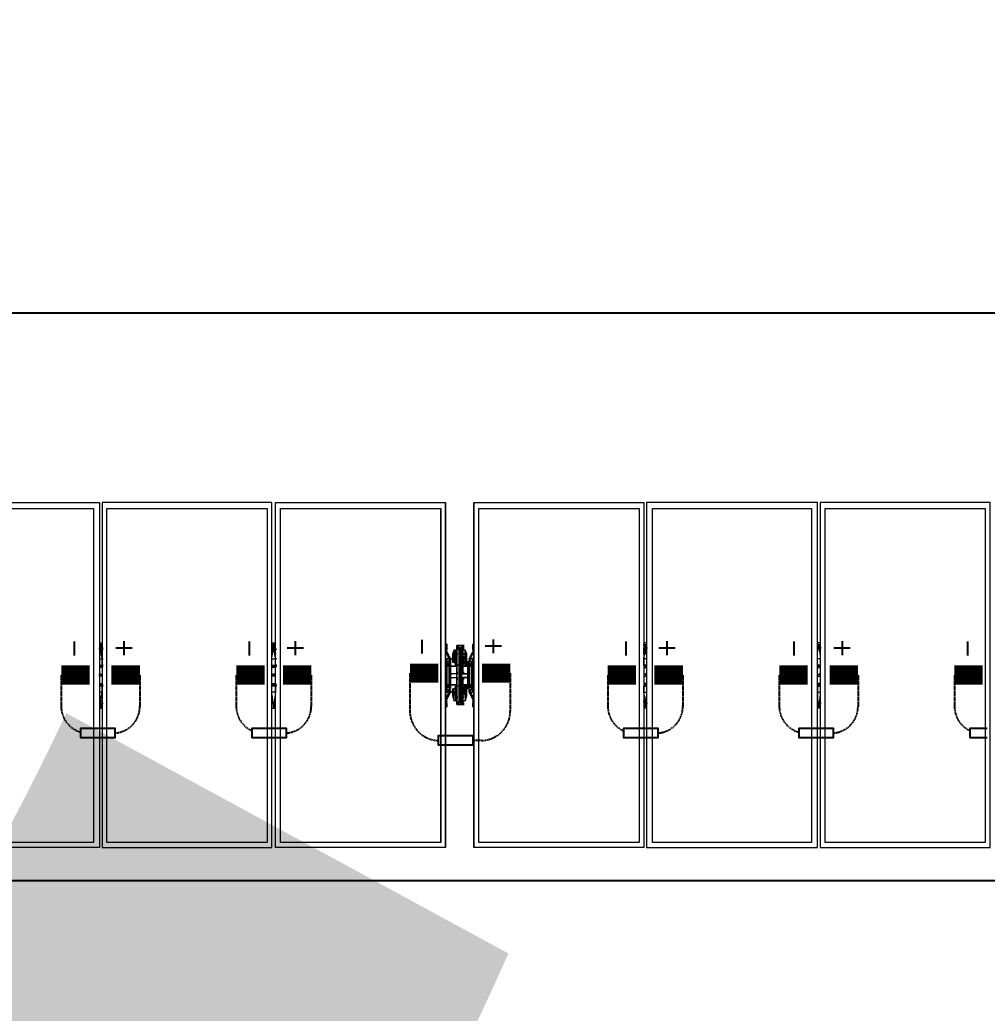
# Model space of a CAD drawing. Header units: feet. Extents: x -13743 to 68376, y -48 to 67763.
# Drawn here: x 4325.1 to 4579.1, y 7009.7 to 7270.4 of the extents above; entities that cross this region are included whole.
import ezdxf
from ezdxf import colors
from ezdxf.entities.mleader import LeaderData, LeaderLine
from ezdxf.enums import TextEntityAlignment as Align
from ezdxf.lldxf.tags import DXFTag
from ezdxf.math import Vec2, Vec3

# ---------------------------------------------------------------- set-up
doc = ezdxf.new("R2018")
doc.units = ezdxf.units.FT
doc.header["$MEASUREMENT"] = 0
doc.linetypes.add('HIDDEN', pattern=[0.375, 0.25, -0.125])
for name, color, linetype in [('E-DC HARNESS-NEG', 170, 'DC HARNESS CABLE'), ('E-HARN-COMP', 8, 'Continuous'), ('E-TRNK-CABL-NEG', 6, 'HIDDEN'), ('E-TRUNK-CABLE-POS', 6, 'HIDDEN'), ('G-ANNO-TEXT', 1, 'Continuous'), ('Polarity-Text', 7, 'Continuous')]:
    doc.layers.add(name, color=color, linetype=linetype)
doc.styles.add('NEI-A', font='arial.ttf')
doc.styles.get("Standard").update_dxf_attribs({"font": 'arial.ttf'})
tags = doc.linetypes.add('DC HARNESS CABLE', pattern='A,0.5,-0.2,["DH",Standard,S=0.1,R=0,X=-0.1,Y=-0.05],-0.2', length=0.9).pattern_tags.tags
tags[6] = DXFTag(74, 10)

# ---------------------------------------------------------------- blocks, each defined once
blk = doc.blocks.new('A$Cc93f9aa1')
at = {"lineweight": 5}
for points in [[(10.6396, 0), (10.6396, 0.4666), (10.8712, 0.4666), (10.8712, 0)], [(10.6479, 0.0067), (10.6479, 0.4583), (10.8629, 0.4583), (10.8629, 0.0067)], [(10.8746, 0.4666), (10.8746, 0), (11.1045, 0), (11.1045, 0.4666)], [(10.8812, 0.4583), (11.0979, 0.4583), (11.0979, 0.0067), (10.8812, 0.0067)], [(11.3395, 0), (11.1095, 0), (11.1095, 0.4666), (11.3395, 0.4666)], [(11.1162, 0.0067), (11.1162, 0.4583), (11.3329, 0.4583), (11.3329, 0.0067)], [(11.6079, 0), (11.3779, 0), (11.3779, 0.4666), (11.6079, 0.4666)], [(11.3845, 0.4583), (11.6012, 0.4583), (11.6012, 0.0067), (11.3845, 0.0067)], [(11.8429, 0.4666), (11.6112, 0.4666), (11.6112, 0), (11.8429, 0)], [(11.6195, 0.4583), (11.8345, 0.4583), (11.8345, 0.0067), (11.6195, 0.0067)], [(11.8462, 0), (12.0762, 0), (12.0762, 0.4666), (11.8462, 0.4666)], [(11.8529, 0.0067), (11.8529, 0.4583), (12.0695, 0.4583), (12.0695, 0.0067)], [(11.3412, 0.2667), (11.3412, 0.27), (11.3412, 0.275), (11.3395, 0.275), (11.3412, 0.275), (11.3412, 0.27)], [(11.3645, 0.2733), (11.3629, 0.2733), (11.3612, 0.2733), (11.3545, 0.2733), (11.3562, 0.2733), (11.3612, 0.2733), (11.3629, 0.2733)], [(11.3562, 0.2733), (11.3545, 0.2733)], [(11.3579, 0.27), (11.3562, 0.27)], [(11.3579, 0.27), (11.3562, 0.27)], [(11.3762, 0.27), (11.3762, 0.2667), (11.3762, 0.27), (11.3762, 0.275), (11.3779, 0.275), (11.3762, 0.275)], [(11.3395, 0.2517), (11.3395, 0.25), (11.3412, 0.25), (11.3412, 0.2517), (11.3445, 0.2517), (11.3445, 0.2533), (11.3445, 0.255), (11.3462, 0.255), (11.3412, 0.265), (11.3462, 0.255), (11.3445, 0.255), (11.3412, 0.255), (11.3412, 0.2517), (11.3445, 0.2517), (11.3445, 0.2533), (11.3445, 0.255), (11.3412, 0.255), (11.3412, 0.2517)], [(11.3545, 0.2667), (11.3529, 0.2667), (11.3512, 0.2667), (11.3512, 0.2583), (11.3529, 0.2583), (11.3529, 0.2667)], [(11.3529, 0.2667), (11.3529, 0.2583), (11.3529, 0.255), (11.3529, 0.25), (11.3512, 0.25), (11.3512, 0.2567), (11.3512, 0.255), (11.3529, 0.255), (11.3512, 0.255), (11.3512, 0.2567), (11.3512, 0.2583), (11.3512, 0.2567), (11.3512, 0.2517), (11.3512, 0.25), (11.3529, 0.25), (11.3529, 0.255), (11.3529, 0.2583), (11.3512, 0.2583), (11.3512, 0.2667)], [(11.3579, 0.2683), (11.3579, 0.2467), (11.3545, 0.2467), (11.3545, 0.2683)], [(11.3645, 0.2617), (11.3629, 0.2617), (11.3612, 0.2617), (11.3629, 0.2617)], [(11.3645, 0.2683), (11.3629, 0.2683)], [(11.3629, 0.2383), (11.3629, 0.2617), (11.3629, 0.2383), (11.3629, 0.2367), (11.3629, 0.235), (11.3629, 0.2367), (11.3629, 0.2383), (11.3629, 0.235), (11.3645, 0.235), (11.3629, 0.235), (11.3645, 0.235), (11.3629, 0.235), (11.3645, 0.235), (11.3629, 0.235)], [(11.3662, 0.2567), (11.3662, 0.25), (11.3645, 0.25), (11.3629, 0.255), (11.3662, 0.255), (11.3662, 0.2567), (11.3662, 0.2583)], [(11.3645, 0.255), (11.3645, 0.2583)], [(11.3679, 0.25), (11.3679, 0.26), (11.3679, 0.25), (11.3695, 0.25)], [(11.3412, 0.21), (11.3412, 0.2133), (11.3412, 0.215), (11.3395, 0.215), (11.3395, 0.25), (11.3395, 0.215), (11.3412, 0.215), (11.3412, 0.2133), (11.3412, 0.21), (11.3445, 0.21), (11.3462, 0.21), (11.3412, 0.2), (11.3462, 0.21), (11.3445, 0.21), (11.3445, 0.2117), (11.3445, 0.21)], [(11.3412, 0.245), (11.3395, 0.245)], [(11.3412, 0.2467), (11.3429, 0.245), (11.3445, 0.245), (11.3445, 0.2483), (11.3429, 0.2483), (11.3412, 0.2483)], [(11.3429, 0.2483), (11.3412, 0.2467), (11.3429, 0.245), (11.3445, 0.2467)], [(11.3429, 0.2483), (11.3412, 0.2483), (11.3412, 0.2467), (11.3412, 0.245), (11.3429, 0.245), (11.3445, 0.245), (11.3445, 0.2467), (11.3445, 0.2483)], [(11.3412, 0.2467), (11.3412, 0.2483), (11.3429, 0.2483), (11.3445, 0.2483), (11.3445, 0.245), (11.3429, 0.245)], [(11.3429, 0.2483), (11.3412, 0.2467), (11.3429, 0.245), (11.3445, 0.2467)], [(11.3445, 0.2467), (11.3429, 0.2467)], [(11.3445, 0.2467), (11.3429, 0.2467)], [(11.3479, 0.255), (11.3462, 0.255), (11.3445, 0.255), (11.3445, 0.2533), (11.3445, 0.255), (11.3462, 0.255)], [(11.3445, 0.2517), (11.3462, 0.2517), (11.3462, 0.215), (11.3445, 0.215), (11.3462, 0.215), (11.3462, 0.2517), (11.3445, 0.2517), (11.3462, 0.2517), (11.3462, 0.255), (11.3462, 0.2517)], [(11.3462, 0.245), (11.3545, 0.245)], [(11.3545, 0.2483), (11.3529, 0.2483)], [(11.3629, 0.245), (11.3695, 0.245)], [(11.3662, 0.25), (11.3645, 0.2483)], [(11.3695, 0.2467), (11.3662, 0.2467), (11.3645, 0.245), (11.3662, 0.2467)], [(11.3729, 0.2483), (11.3712, 0.2467), (11.3729, 0.245), (11.3745, 0.2467)], [(11.3729, 0.2483), (11.3712, 0.2467), (11.3729, 0.245), (11.3745, 0.2467)], [(11.3745, 0.2467), (11.3729, 0.2467)], [(11.3745, 0.2467), (11.3729, 0.2467)], [(11.3745, 0.2467), (11.3729, 0.2467)], [(11.3745, 0.2467), (11.3729, 0.2467)], [(11.3762, 0.245), (11.3779, 0.245)], [(10.8729, 0.235), (10.8729, 0.2333), (10.8746, 0.2333), (10.8746, 0.2317), (10.8729, 0.2317), (10.8712, 0.2317), (10.8712, 0.2333), (10.8712, 0.235)], [(11.1062, 0.235), (11.1079, 0.235), (11.1079, 0.2317), (11.1045, 0.2317), (11.1045, 0.2333), (11.1062, 0.2333)], [(11.3412, 0.235), (11.3395, 0.235)], [(11.3412, 0.235), (11.3395, 0.235)], [(11.3412, 0.23), (11.3395, 0.23)], [(11.3412, 0.23), (11.3395, 0.23)], [(11.3545, 0.23), (11.3562, 0.23), (11.3545, 0.23), (11.3562, 0.23), (11.3545, 0.23), (11.3562, 0.23), (11.3545, 0.23), (11.3545, 0.2267)], [(11.3562, 0.23), (11.3545, 0.23)], [(11.3645, 0.2367), (11.3629, 0.2367)], [(11.3629, 0.2267), (11.3629, 0.23)], [(11.3779, 0.235), (11.3762, 0.235)], [(11.3762, 0.235), (11.3779, 0.235)], [(11.3762, 0.23), (11.3779, 0.23)], [(11.3779, 0.23), (11.3762, 0.23)], [(11.6095, 0.235), (11.6095, 0.2333), (11.6079, 0.2333), (11.6079, 0.2317), (11.6095, 0.2317), (11.6112, 0.2317), (11.6112, 0.2333), (11.6112, 0.235)], [(11.8445, 0.235), (11.8445, 0.2333), (11.8429, 0.2333), (11.8429, 0.2317), (11.8445, 0.2317), (11.8462, 0.2317), (11.8462, 0.2333)], [(11.3412, 0.2183), (11.3412, 0.22), (11.3395, 0.22), (11.3412, 0.22), (11.3429, 0.22), (11.3412, 0.22), (11.3412, 0.2183), (11.3412, 0.2167), (11.3429, 0.2167), (11.3445, 0.2167), (11.3445, 0.2183), (11.3445, 0.2167), (11.3429, 0.2167)], [(11.3445, 0.2183), (11.3445, 0.22), (11.3429, 0.22), (11.3412, 0.22), (11.3412, 0.2183), (11.3429, 0.2167), (11.3445, 0.2167)], [(11.3429, 0.22), (11.3412, 0.22), (11.3412, 0.2183), (11.3412, 0.2167), (11.3429, 0.2167), (11.3445, 0.2167), (11.3445, 0.2183), (11.3445, 0.22)], [(11.3429, 0.22), (11.3412, 0.2183), (11.3429, 0.2167), (11.3445, 0.2183)], [(11.3429, 0.22), (11.3412, 0.2183), (11.3429, 0.2167), (11.3445, 0.2183)], [(11.3445, 0.2183), (11.3429, 0.2183)], [(11.3545, 0.22), (11.3462, 0.22)], [(11.3495, 0.215), (11.3495, 0.205), (11.3495, 0.215), (11.3495, 0.2133), (11.3495, 0.215), (11.3495, 0.205), (11.3512, 0.1983), (11.3495, 0.205)], [(11.3512, 0.215), (11.3529, 0.2167), (11.3512, 0.215), (11.3529, 0.2167), (11.3529, 0.215), (11.3529, 0.2167), (11.3512, 0.215), (11.3529, 0.2167), (11.3545, 0.2167), (11.3529, 0.2167), (11.3545, 0.2167), (11.3529, 0.2167)], [(11.3512, 0.2133), (11.3512, 0.215), (11.3529, 0.215), (11.3529, 0.2117), (11.3529, 0.21), (11.3512, 0.21), (11.3512, 0.2083), (11.3512, 0.215), (11.3529, 0.215), (11.3529, 0.2117), (11.3529, 0.21), (11.3512, 0.21), (11.3512, 0.2083), (11.3512, 0.2067), (11.3529, 0.2067), (11.3529, 0.1983), (11.3545, 0.1983), (11.3529, 0.1983), (11.3512, 0.1983), (11.3512, 0.2067), (11.3512, 0.2083)], [(11.3695, 0.22), (11.3629, 0.22)], [(11.3662, 0.2083), (11.3662, 0.215), (11.3645, 0.215), (11.3629, 0.2117), (11.3645, 0.21), (11.3662, 0.21), (11.3662, 0.2083), (11.3662, 0.2067), (11.3662, 0.1983), (11.3629, 0.1983), (11.3629, 0.2067), (11.3662, 0.2067), (11.3662, 0.2083), (11.3662, 0.21), (11.3645, 0.21), (11.3629, 0.2117), (11.3645, 0.215), (11.3645, 0.2167), (11.3662, 0.2167), (11.3645, 0.2167), (11.3662, 0.215), (11.3662, 0.2133), (11.3662, 0.215), (11.3645, 0.215), (11.3645, 0.2167), (11.3662, 0.2167), (11.3645, 0.2167), (11.3629, 0.2167), (11.3695, 0.2167), (11.3629, 0.2167), (11.3645, 0.2167), (11.3662, 0.215), (11.3645, 0.2167), (11.3662, 0.215), (11.3645, 0.2167), (11.3662, 0.215), (11.3679, 0.215), (11.3679, 0.205), (11.3662, 0.1983), (11.3679, 0.205), (11.3679, 0.215), (11.3662, 0.215), (11.3662, 0.2133)], [(11.3662, 0.2183), (11.3645, 0.22), (11.3662, 0.2183), (11.3695, 0.2183)], [(11.3679, 0.215), (11.3679, 0.205), (11.3679, 0.215), (11.3695, 0.215)], [(11.3729, 0.22), (11.3712, 0.2183), (11.3729, 0.2167), (11.3745, 0.2183)], [(11.3729, 0.2167), (11.3745, 0.2167), (11.3745, 0.2183), (11.3745, 0.22), (11.3729, 0.22), (11.3712, 0.22), (11.3712, 0.2183), (11.3712, 0.2167)], [(11.3729, 0.22), (11.3712, 0.2183), (11.3729, 0.2167), (11.3745, 0.2183)], [(11.3745, 0.2183), (11.3729, 0.2183)], [(11.3745, 0.2183), (11.3729, 0.2183)], [(11.3745, 0.2183), (11.3729, 0.2183)], [(11.3745, 0.2183), (11.3729, 0.2183)], [(11.3779, 0.22), (11.3762, 0.22)], [(11.3479, 0.21), (11.3462, 0.21), (11.3462, 0.2117), (11.3445, 0.2117), (11.3462, 0.2117), (11.3462, 0.21), (11.3462, 0.2133), (11.3445, 0.2133), (11.3462, 0.2133), (11.3462, 0.21)], [(11.3512, 0.1983), (11.3512, 0.2067), (11.3529, 0.2067), (11.3529, 0.1983)], [(11.3529, 0.21), (11.3529, 0.2067)], [(11.3562, 0.2033), (11.3545, 0.2033)], [(11.3645, 0.2033), (11.3629, 0.2033), (11.3612, 0.2033), (11.3629, 0.2033)], [(11.3662, 0.1983), (11.3629, 0.1983), (11.3629, 0.2067), (11.3662, 0.2067)], [(11.3645, 0.2067), (11.3645, 0.21)], [(11.3729, 0.21), (11.3712, 0.21), (11.3712, 0.2117), (11.3729, 0.2117), (11.3712, 0.2117), (11.3712, 0.21)], [(11.3395, 0.19), (11.3412, 0.19), (11.3412, 0.195), (11.3412, 0.19)], [(11.3412, 0.1967), (11.3412, 0.1983)], [(11.3595, 0.1967), (11.3579, 0.1967)], [(11.3612, 0.195), (11.3595, 0.195), (11.3612, 0.195), (11.3629, 0.1933), (11.3645, 0.1933), (11.3629, 0.1933), (11.3612, 0.195), (11.3595, 0.195), (11.3612, 0.195), (11.3595, 0.195), (11.3612, 0.195), (11.3612, 0.1967)], [(11.3612, 0.195), (11.3595, 0.195)], [(11.3629, 0.195), (11.3629, 0.1933), (11.3612, 0.195), (11.3629, 0.195), (11.3645, 0.195)], [(11.3645, 0.1983), (11.3629, 0.1983)], [(11.3629, 0.1967), (11.3629, 0.195)], [(11.3762, 0.1983), (11.3762, 0.1967)], [(11.3779, 0.19), (11.3762, 0.19), (11.3762, 0.195), (11.3762, 0.19)]]:
    blk.add_lwpolyline(points, close=True, dxfattribs=at)
for points in [[(11.3329, 0.0067), (11.3329, 0.4583)], [(11.3395, 0), (11.3395, 0.4666)], [(11.3779, 0.4666), (11.3779, 0)], [(11.3845, 0.0067), (11.3845, 0.4583)], [(10.8712, 0.2767), (10.8746, 0.2767)], [(10.8712, 0.2733), (10.8712, 0.27)], [(10.8762, 0.255), (10.8746, 0.255), (10.8746, 0.2567), (10.8729, 0.2633), (10.8729, 0.2733), (10.8729, 0.275), (10.8729, 0.2717), (10.8746, 0.27), (10.8746, 0.2683)], [(11.1045, 0.2767), (11.1095, 0.2767)], [(11.1062, 0.27), (11.1062, 0.2733), (11.1062, 0.275), (11.1062, 0.2733), (11.1079, 0.2733), (11.1079, 0.2717), (11.1079, 0.27), (11.1095, 0.2683)], [(11.1112, 0.255), (11.1095, 0.255), (11.1095, 0.2567), (11.1079, 0.2633), (11.1062, 0.2733)], [(11.3412, 0.27), (11.3412, 0.27)], [(11.3612, 0.2717), (11.3629, 0.2717), (11.3612, 0.2717), (11.3629, 0.2717), (11.3645, 0.2717), (11.3629, 0.2717), (11.3612, 0.27), (11.3595, 0.27), (11.3612, 0.27), (11.3595, 0.27), (11.3612, 0.27), (11.3629, 0.27), (11.3645, 0.27), (11.3629, 0.27), (11.3645, 0.27), (11.3629, 0.27), (11.3645, 0.27), (11.3629, 0.27), (11.3645, 0.27), (11.3629, 0.27), (11.3629, 0.2733), (11.3629, 0.2717), (11.3612, 0.27), (11.3612, 0.2683), (11.3595, 0.2683), (11.3595, 0.27), (11.3612, 0.27), (11.3595, 0.27), (11.3612, 0.27), (11.3612, 0.2683), (11.3595, 0.2683), (11.3579, 0.2683), (11.3579, 0.27), (11.3562, 0.27), (11.3545, 0.27), (11.3562, 0.27), (11.3545, 0.27), (11.3545, 0.2617), (11.3545, 0.2383), (11.3545, 0.235), (11.3562, 0.235), (11.3545, 0.235), (11.3462, 0.235), (11.3479, 0.235)], [(11.3562, 0.2717), (11.3545, 0.2717), (11.3562, 0.27), (11.3545, 0.27), (11.3562, 0.27), (11.3545, 0.27), (11.3545, 0.2617), (11.3562, 0.2617), (11.3545, 0.2617), (11.3562, 0.2617), (11.3545, 0.2617), (11.3545, 0.2383), (11.3545, 0.235), (11.3562, 0.235), (11.3545, 0.235), (11.3545, 0.2367), (11.3545, 0.2383), (11.3545, 0.2367), (11.3545, 0.235), (11.3562, 0.235), (11.3545, 0.235), (11.3462, 0.235), (11.3462, 0.23), (11.3545, 0.23), (11.3545, 0.2267), (11.3545, 0.2033), (11.3545, 0.195), (11.3562, 0.195), (11.3579, 0.195), (11.3562, 0.195), (11.3579, 0.195), (11.3562, 0.195), (11.3579, 0.195), (11.3562, 0.195), (11.3545, 0.1933), (11.3562, 0.1933), (11.3545, 0.1933), (11.3612, 0.1933), (11.3629, 0.1933), (11.3612, 0.1933)], [(11.3579, 0.2717), (11.3562, 0.2717), (11.3545, 0.2717), (11.3545, 0.2733), (11.3545, 0.27), (11.3545, 0.2683), (11.3562, 0.2683), (11.3545, 0.2683), (11.3545, 0.2733), (11.3545, 0.2717), (11.3562, 0.2717)], [(11.3545, 0.2717), (11.3562, 0.27)], [(11.3545, 0.2717), (11.3562, 0.2717)], [(11.3545, 0.27), (11.3545, 0.27)], [(11.3545, 0.27), (11.3545, 0.27)], [(11.3562, 0.27), (11.3579, 0.27)], [(11.3562, 0.27), (11.3579, 0.27)], [(11.3562, 0.27), (11.3579, 0.27), (11.3579, 0.2683)], [(11.3579, 0.27), (11.3595, 0.27), (11.3595, 0.2683), (11.3612, 0.2683), (11.3595, 0.2683), (11.3579, 0.2683), (11.3579, 0.2667), (11.3579, 0.2467)], [(11.3595, 0.27), (11.3612, 0.27), (11.3629, 0.27), (11.3629, 0.2617), (11.3629, 0.27), (11.3629, 0.2733), (11.3629, 0.2717)], [(11.3612, 0.27), (11.3612, 0.27)], [(11.6112, 0.2767), (11.6079, 0.2767)], [(11.6095, 0.255), (11.6079, 0.255), (11.6079, 0.2567), (11.6095, 0.2633), (11.6095, 0.2733), (11.6095, 0.275), (11.6095, 0.2717), (11.6079, 0.27), (11.6079, 0.2683)], [(11.6112, 0.27), (11.6112, 0.2733)], [(11.8462, 0.2767), (11.8429, 0.2767)], [(11.8445, 0.27), (11.8445, 0.2733), (11.8429, 0.2717), (11.8429, 0.27), (11.8429, 0.2683)], [(11.8445, 0.255), (11.8429, 0.255), (11.8429, 0.2633), (11.8445, 0.2733)], [(11.8445, 0.2733), (11.8445, 0.275), (11.8445, 0.2733)], [(11.3412, 0.2667), (11.3412, 0.2667)], [(11.3412, 0.2667), (11.3412, 0.2667)], [(11.3595, 0.2183), (11.3579, 0.2183), (11.3579, 0.1983), (11.3579, 0.1967), (11.3595, 0.1967), (11.3612, 0.1967), (11.3612, 0.2183), (11.3612, 0.1967), (11.3595, 0.1967), (11.3595, 0.2183), (11.3579, 0.2183), (11.3545, 0.2183), (11.3545, 0.2467), (11.3529, 0.2467), (11.3529, 0.2483), (11.3545, 0.2483), (11.3529, 0.2483), (11.3529, 0.25), (11.3529, 0.2483), (11.3512, 0.25), (11.3495, 0.25), (11.3495, 0.2617), (11.3512, 0.2667), (11.3495, 0.2617), (11.3495, 0.25), (11.3495, 0.2517), (11.3495, 0.25), (11.3495, 0.26), (11.3495, 0.25)], [(11.3512, 0.26), (11.3512, 0.26)], [(11.3512, 0.26), (11.3512, 0.26)], [(11.3595, 0.2467), (11.3595, 0.2683), (11.3612, 0.2683), (11.3612, 0.2467), (11.3595, 0.2467), (11.3595, 0.2183), (11.3612, 0.2183), (11.3612, 0.2467), (11.3612, 0.2683), (11.3595, 0.2683), (11.3595, 0.2467), (11.3612, 0.2467), (11.3612, 0.2183), (11.3595, 0.2183), (11.3595, 0.2467), (11.3579, 0.2467), (11.3579, 0.2683), (11.3545, 0.2683), (11.3545, 0.2467), (11.3579, 0.2467), (11.3579, 0.2667), (11.3595, 0.2667), (11.3612, 0.2667), (11.3595, 0.2667), (11.3579, 0.2667)], [(11.3579, 0.2683), (11.3595, 0.2683)], [(11.3579, 0.2667), (11.3579, 0.2683)], [(11.3579, 0.2683), (11.3595, 0.2683)], [(11.3579, 0.2683), (11.3595, 0.2683)], [(11.3579, 0.2683), (11.3595, 0.2683)], [(11.3645, 0.2667), (11.3629, 0.2667), (11.3629, 0.2583), (11.3662, 0.2583), (11.3662, 0.2667), (11.3629, 0.2667), (11.3629, 0.2583), (11.3662, 0.2583), (11.3662, 0.2667), (11.3679, 0.2617), (11.3679, 0.25), (11.3662, 0.25), (11.3662, 0.2517), (11.3662, 0.2567), (11.3662, 0.255), (11.3629, 0.255), (11.3645, 0.25), (11.3645, 0.2483), (11.3662, 0.25), (11.3662, 0.2517), (11.3662, 0.25), (11.3645, 0.25), (11.3645, 0.2483), (11.3662, 0.25), (11.3645, 0.2483), (11.3629, 0.2483), (11.3695, 0.2483), (11.3629, 0.2483), (11.3645, 0.2483), (11.3662, 0.2483), (11.3645, 0.2483)], [(11.3662, 0.2483), (11.3645, 0.2483), (11.3662, 0.25), (11.3679, 0.25), (11.3679, 0.2617), (11.3662, 0.2667), (11.3629, 0.2667)], [(11.3645, 0.2667), (11.3645, 0.2667)], [(11.3645, 0.2667), (11.3645, 0.2667)], [(11.3662, 0.26), (11.3662, 0.26)], [(11.3662, 0.26), (11.3662, 0.26)], [(11.3762, 0.2133), (11.3762, 0.215), (11.3762, 0.2133), (11.3779, 0.2133), (11.3745, 0.2133), (11.3745, 0.215), (11.3762, 0.215), (11.3762, 0.25), (11.3745, 0.25), (11.3745, 0.2517), (11.3779, 0.2517), (11.3745, 0.2517), (11.3762, 0.2517), (11.3762, 0.255), (11.3729, 0.255), (11.3712, 0.255), (11.3762, 0.265), (11.3712, 0.255), (11.3729, 0.255), (11.3762, 0.255), (11.3762, 0.2517), (11.3745, 0.2517), (11.3712, 0.2517), (11.3729, 0.2517), (11.3729, 0.2533), (11.3729, 0.255), (11.3729, 0.2533), (11.3712, 0.255), (11.3729, 0.255), (11.3712, 0.255), (11.3712, 0.2517), (11.3729, 0.2517), (11.3729, 0.2533), (11.3712, 0.255), (11.3712, 0.2517), (11.3745, 0.2517), (11.3745, 0.25), (11.3762, 0.25), (11.3762, 0.215), (11.3745, 0.215), (11.3745, 0.2133), (11.3762, 0.2133), (11.3762, 0.21), (11.3729, 0.21), (11.3712, 0.21), (11.3762, 0.2), (11.3712, 0.21), (11.3729, 0.21), (11.3729, 0.2117), (11.3729, 0.21), (11.3762, 0.21), (11.3762, 0.2133), (11.3745, 0.2133), (11.3779, 0.2133)], [(11.3762, 0.2667), (11.3762, 0.2667)], [(11.3762, 0.2667), (11.3762, 0.2667)], [(10.8712, 0.2467), (10.8746, 0.2467)], [(10.8712, 0.245), (10.8746, 0.245), (10.8762, 0.245)], [(10.8746, 0.245), (10.8746, 0.2433), (10.8712, 0.2433)], [(10.8762, 0.2467), (10.8746, 0.2467), (10.8746, 0.255)], [(11.1045, 0.2467), (11.1095, 0.2467)], [(11.1045, 0.245), (11.1095, 0.245), (11.1112, 0.245)], [(11.1095, 0.245), (11.1095, 0.2433), (11.1045, 0.2433)], [(11.1112, 0.2467), (11.1095, 0.2467), (11.1095, 0.255)], [(11.3395, 0.2517), (11.3412, 0.2517), (11.3395, 0.2517)], [(11.3395, 0.2517), (11.3395, 0.25), (11.3412, 0.25), (11.3412, 0.2517)], [(11.3412, 0.2483), (11.3412, 0.2467)], [(11.3412, 0.2483), (11.3412, 0.2483)], [(11.3429, 0.2483), (11.3412, 0.2483)], [(11.3412, 0.2467), (11.3412, 0.245)], [(11.3412, 0.2467), (11.3412, 0.2467)], [(11.3412, 0.245), (11.3429, 0.245)], [(11.3412, 0.245), (11.3412, 0.245)], [(11.3429, 0.2483), (11.3429, 0.2483)], [(11.3445, 0.2483), (11.3429, 0.2483)], [(11.3429, 0.2467), (11.3445, 0.2467)], [(11.3429, 0.2467), (11.3445, 0.2467)], [(11.3429, 0.2467), (11.3445, 0.2467)], [(11.3429, 0.2467), (11.3445, 0.2467)], [(11.3429, 0.2467), (11.3445, 0.2467)], [(11.3429, 0.2467), (11.3445, 0.2467)], [(11.3429, 0.2467), (11.3445, 0.2467)], [(11.3429, 0.2467), (11.3445, 0.2467)], [(11.3429, 0.2467), (11.3445, 0.2467)], [(11.3429, 0.2467), (11.3445, 0.2467)], [(11.3429, 0.2467), (11.3445, 0.2467)], [(11.3429, 0.2467), (11.3445, 0.2467)], [(11.3429, 0.2467), (11.3445, 0.2467)], [(11.3429, 0.2467), (11.3445, 0.2467)], [(11.3429, 0.245), (11.3445, 0.245)], [(11.3429, 0.245), (11.3429, 0.245)], [(11.3445, 0.2517), (11.3445, 0.2517)], [(11.3445, 0.2517), (11.3445, 0.2517)], [(11.3445, 0.2483), (11.3445, 0.2483)], [(11.3445, 0.2467), (11.3445, 0.2483)], [(11.3445, 0.2467), (11.3462, 0.2467)], [(11.3445, 0.2467), (11.3445, 0.2467)], [(11.3445, 0.245), (11.3445, 0.2467)], [(11.3445, 0.245), (11.3445, 0.245)], [(11.3462, 0.2517), (11.3462, 0.2517)], [(11.3462, 0.2517), (11.3462, 0.2517)], [(11.3579, 0.2183), (11.3579, 0.1967), (11.3545, 0.1967), (11.3545, 0.2183), (11.3529, 0.2183), (11.3529, 0.2167), (11.3545, 0.2167), (11.3529, 0.2167), (11.3529, 0.2183), (11.3545, 0.2183), (11.3545, 0.1967), (11.3579, 0.1967), (11.3579, 0.2183), (11.3579, 0.1983), (11.3595, 0.1983), (11.3612, 0.1983), (11.3595, 0.1983), (11.3579, 0.1983), (11.3579, 0.1967), (11.3579, 0.195), (11.3562, 0.195), (11.3545, 0.1933), (11.3562, 0.1933), (11.3545, 0.1933), (11.3545, 0.195), (11.3545, 0.1967), (11.3545, 0.195), (11.3545, 0.1967), (11.3545, 0.195), (11.3545, 0.1967), (11.3545, 0.195), (11.3545, 0.1933), (11.3562, 0.195), (11.3579, 0.195), (11.3579, 0.1967), (11.3595, 0.1967), (11.3595, 0.2183), (11.3579, 0.2183), (11.3579, 0.2467), (11.3595, 0.2467), (11.3579, 0.2467), (11.3579, 0.2183), (11.3545, 0.2183), (11.3545, 0.2467), (11.3529, 0.2467), (11.3529, 0.2483), (11.3512, 0.25), (11.3529, 0.2483), (11.3545, 0.2483), (11.3529, 0.2483), (11.3512, 0.25)], [(11.3512, 0.25), (11.3529, 0.2483)], [(11.3512, 0.25), (11.3529, 0.2483)], [(11.3529, 0.2483), (11.3545, 0.2483)], [(11.3529, 0.2483), (11.3545, 0.2483)], [(11.3579, 0.2183), (11.3579, 0.2467), (11.3579, 0.2183)], [(11.3729, 0.2517), (11.3712, 0.2517), (11.3695, 0.2517), (11.3695, 0.215), (11.3712, 0.215), (11.3695, 0.215), (11.3695, 0.2517), (11.3712, 0.2517)], [(11.3712, 0.2517), (11.3712, 0.2517)], [(11.3729, 0.2467), (11.3729, 0.245), (11.3745, 0.245), (11.3745, 0.2467), (11.3745, 0.2483), (11.3729, 0.2483), (11.3712, 0.2483), (11.3712, 0.2467), (11.3712, 0.245), (11.3729, 0.245)], [(11.3712, 0.2483), (11.3712, 0.2467)], [(11.3712, 0.2483), (11.3712, 0.2483)], [(11.3729, 0.2483), (11.3712, 0.2483)], [(11.3712, 0.2467), (11.3712, 0.245)], [(11.3712, 0.2467), (11.3712, 0.2467)], [(11.3712, 0.245), (11.3729, 0.245)], [(11.3712, 0.245), (11.3712, 0.245)], [(11.3729, 0.2517), (11.3729, 0.2517)], [(11.3729, 0.2517), (11.3729, 0.2517)], [(11.3729, 0.2483), (11.3729, 0.2467)], [(11.3745, 0.2483), (11.3729, 0.2483)], [(11.3729, 0.2483), (11.3729, 0.2467)], [(11.3729, 0.2483), (11.3745, 0.2483), (11.3729, 0.2483)], [(11.3729, 0.2483), (11.3729, 0.2483)], [(11.3729, 0.2467), (11.3745, 0.2467)], [(11.3729, 0.2467), (11.3745, 0.2467)], [(11.3729, 0.2467), (11.3745, 0.2467)], [(11.3729, 0.2467), (11.3745, 0.2467)], [(11.3729, 0.2467), (11.3745, 0.2467)], [(11.3729, 0.2467), (11.3745, 0.2467)], [(11.3729, 0.2467), (11.3745, 0.2467)], [(11.3729, 0.2467), (11.3745, 0.2467)], [(11.3729, 0.2467), (11.3745, 0.2467)], [(11.3729, 0.2467), (11.3729, 0.245)], [(11.3729, 0.2467), (11.3745, 0.2467)], [(11.3729, 0.245), (11.3745, 0.245)], [(11.3745, 0.245), (11.3729, 0.245)], [(11.3729, 0.245), (11.3745, 0.245)], [(11.3729, 0.245), (11.3729, 0.245)], [(11.3745, 0.2483), (11.3745, 0.245)], [(11.3745, 0.2483), (11.3745, 0.245)], [(11.3745, 0.2483), (11.3745, 0.2483)], [(11.3745, 0.2467), (11.3745, 0.2483)], [(11.3745, 0.2467), (11.3762, 0.2467)], [(11.3745, 0.2467), (11.3745, 0.2467)], [(11.3745, 0.245), (11.3745, 0.2467)], [(11.3745, 0.245), (11.3745, 0.245)], [(11.3779, 0.2517), (11.3762, 0.2517), (11.3762, 0.25), (11.3762, 0.2517)], [(11.6095, 0.2467), (11.6079, 0.2467), (11.6079, 0.255)], [(11.6112, 0.2467), (11.6079, 0.2467)], [(11.6112, 0.245), (11.6079, 0.245), (11.6095, 0.245)], [(11.6079, 0.245), (11.6079, 0.2433), (11.6112, 0.2433)], [(11.8445, 0.2467), (11.8429, 0.2467), (11.8429, 0.255)], [(11.8462, 0.2467), (11.8429, 0.2467)], [(11.8462, 0.245), (11.8429, 0.245), (11.8445, 0.245)], [(11.8429, 0.245), (11.8429, 0.2433), (11.8462, 0.2433)], [(11.3462, 0.235), (11.3462, 0.23), (11.3545, 0.23), (11.3545, 0.2267), (11.3545, 0.2033), (11.3545, 0.195), (11.3562, 0.195), (11.3545, 0.195)], [(11.3545, 0.2367), (11.3562, 0.2367)], [(11.3545, 0.2367), (11.3562, 0.2367)], [(11.3545, 0.23), (11.3562, 0.23)], [(11.3545, 0.23), (11.3562, 0.23)], [(11.3579, 0.1933), (11.3562, 0.1933), (11.3612, 0.1933), (11.3629, 0.1933), (11.3612, 0.195), (11.3629, 0.195), (11.3629, 0.2033), (11.3629, 0.2267), (11.3629, 0.23), (11.3645, 0.23), (11.3629, 0.23), (11.3645, 0.23), (11.3629, 0.23), (11.3645, 0.23), (11.3629, 0.23), (11.3645, 0.23), (11.3629, 0.23), (11.3629, 0.2267), (11.3629, 0.2033), (11.3629, 0.195), (11.3645, 0.195), (11.3629, 0.195), (11.3629, 0.1933)], [(11.3712, 0.235), (11.3695, 0.235), (11.3612, 0.235), (11.3695, 0.235), (11.3695, 0.23), (11.3612, 0.23), (11.3695, 0.23), (11.3712, 0.23)], [(11.3629, 0.2367), (11.3645, 0.2367)], [(11.3695, 0.235), (11.3695, 0.23)], [(10.8712, 0.2217), (10.8746, 0.2217), (10.8746, 0.22)], [(10.8712, 0.22), (10.8746, 0.22), (10.8762, 0.22)], [(10.8746, 0.2183), (10.8712, 0.2183)], [(10.8729, 0.1917), (10.8729, 0.2), (10.8746, 0.21), (10.8746, 0.2183), (10.8762, 0.2183)], [(11.1045, 0.2217), (11.1095, 0.2217), (11.1095, 0.22)], [(11.1045, 0.22), (11.1095, 0.22), (11.1112, 0.22)], [(11.1095, 0.2183), (11.1045, 0.2183)], [(11.1112, 0.2183), (11.1095, 0.2183), (11.1095, 0.21), (11.1079, 0.2), (11.1079, 0.1933), (11.1062, 0.1917), (11.1062, 0.19)], [(11.3395, 0.2133), (11.3395, 0.215), (11.3395, 0.2133), (11.3445, 0.2133), (11.3445, 0.2117), (11.3445, 0.2133), (11.3412, 0.2133)], [(11.3412, 0.22), (11.3412, 0.22)], [(11.3412, 0.2183), (11.3412, 0.2183)], [(11.3412, 0.2167), (11.3412, 0.2167)], [(11.3429, 0.22), (11.3445, 0.22)], [(11.3429, 0.22), (11.3429, 0.22)], [(11.3445, 0.22), (11.3429, 0.22)], [(11.3429, 0.2183), (11.3445, 0.2183)], [(11.3429, 0.2183), (11.3445, 0.2183)], [(11.3429, 0.2183), (11.3445, 0.2183)], [(11.3429, 0.2183), (11.3445, 0.2183)], [(11.3429, 0.2183), (11.3445, 0.2183)], [(11.3429, 0.2183), (11.3445, 0.2183)], [(11.3429, 0.2183), (11.3445, 0.2183)], [(11.3429, 0.2183), (11.3445, 0.2183)], [(11.3429, 0.2183), (11.3445, 0.2183)], [(11.3429, 0.2183), (11.3445, 0.2183)], [(11.3429, 0.2183), (11.3445, 0.2183)], [(11.3429, 0.2183), (11.3445, 0.2183)], [(11.3429, 0.2183), (11.3445, 0.2183)], [(11.3429, 0.2183), (11.3445, 0.2183)], [(11.3429, 0.2183), (11.3445, 0.2183)], [(11.3429, 0.2183), (11.3445, 0.2183)], [(11.3429, 0.2167), (11.3429, 0.2167)], [(11.3445, 0.2183), (11.3445, 0.22)], [(11.3445, 0.22), (11.3445, 0.22)], [(11.3445, 0.2183), (11.3445, 0.22)], [(11.3445, 0.2183), (11.3445, 0.2183)], [(11.3445, 0.2167), (11.3445, 0.2167)], [(11.3445, 0.215), (11.3445, 0.215)], [(11.3445, 0.215), (11.3445, 0.215)], [(11.3462, 0.215), (11.3462, 0.215)], [(11.3462, 0.215), (11.3462, 0.215)], [(11.3529, 0.2167), (11.3545, 0.2167)], [(11.3712, 0.22), (11.3712, 0.2183)], [(11.3712, 0.22), (11.3712, 0.22)], [(11.3729, 0.22), (11.3712, 0.22)], [(11.3712, 0.2183), (11.3712, 0.2167)], [(11.3712, 0.2183), (11.3712, 0.2183)], [(11.3712, 0.2167), (11.3729, 0.2167)], [(11.3712, 0.2167), (11.3712, 0.2167)], [(11.3712, 0.215), (11.3712, 0.215)], [(11.3712, 0.215), (11.3712, 0.215)], [(11.3745, 0.22), (11.3729, 0.22)], [(11.3729, 0.2183), (11.3729, 0.22)], [(11.3729, 0.2183), (11.3729, 0.22), (11.3745, 0.22)], [(11.3729, 0.22), (11.3745, 0.22)], [(11.3745, 0.22), (11.3729, 0.22)], [(11.3729, 0.22), (11.3729, 0.22)], [(11.3729, 0.2183), (11.3745, 0.2183)], [(11.3729, 0.2183), (11.3745, 0.2183)], [(11.3729, 0.2183), (11.3745, 0.2183)], [(11.3729, 0.2183), (11.3745, 0.2183)], [(11.3729, 0.2183), (11.3729, 0.2167)], [(11.3729, 0.2183), (11.3745, 0.2183)], [(11.3729, 0.2183), (11.3745, 0.2183)], [(11.3729, 0.2183), (11.3745, 0.2183)], [(11.3729, 0.2183), (11.3745, 0.2183)], [(11.3729, 0.2183), (11.3745, 0.2183)], [(11.3729, 0.2167), (11.3729, 0.2183)], [(11.3729, 0.2183), (11.3745, 0.2183)], [(11.3745, 0.2167), (11.3729, 0.2167)], [(11.3729, 0.2167), (11.3745, 0.2167)], [(11.3729, 0.2167), (11.3745, 0.2167)], [(11.3729, 0.2167), (11.3729, 0.2167)], [(11.3729, 0.215), (11.3729, 0.215)], [(11.3729, 0.215), (11.3729, 0.215)], [(11.3745, 0.22), (11.3745, 0.2183)], [(11.3745, 0.2183), (11.3745, 0.22)], [(11.3745, 0.22), (11.3745, 0.22)], [(11.3745, 0.2183), (11.3745, 0.22)], [(11.3745, 0.2167), (11.3745, 0.2183)], [(11.3745, 0.2167), (11.3745, 0.2183)], [(11.3745, 0.2183), (11.3745, 0.2183)], [(11.3745, 0.2167), (11.3745, 0.2183)], [(11.3745, 0.2167), (11.3745, 0.2167)], [(11.6112, 0.2217), (11.6079, 0.2217), (11.6079, 0.22)], [(11.6112, 0.22), (11.6079, 0.22), (11.6095, 0.22)], [(11.6095, 0.1917), (11.6095, 0.2), (11.6079, 0.21), (11.6079, 0.2183), (11.6095, 0.2183)], [(11.6079, 0.2183), (11.6112, 0.2183)], [(11.8462, 0.2217), (11.8429, 0.2217), (11.8429, 0.22)], [(11.8462, 0.22), (11.8429, 0.22), (11.8445, 0.22)], [(11.8445, 0.2183), (11.8429, 0.2183), (11.8429, 0.21), (11.8429, 0.2), (11.8445, 0.1933), (11.8445, 0.1917), (11.8462, 0.1917)], [(11.8429, 0.2183), (11.8462, 0.2183)], [(11.3395, 0.2133), (11.3412, 0.2133), (11.3395, 0.2133)], [(11.3512, 0.205), (11.3512, 0.205)], [(11.3512, 0.205), (11.3512, 0.205)], [(11.3545, 0.2033), (11.3562, 0.2033)], [(11.3545, 0.2033), (11.3562, 0.2033)], [(11.3662, 0.205), (11.3662, 0.205)], [(11.3662, 0.205), (11.3662, 0.205)], [(11.3729, 0.2133), (11.3712, 0.2133), (11.3712, 0.21), (11.3712, 0.2133), (11.3745, 0.2133), (11.3712, 0.2133), (11.3729, 0.2133), (11.3729, 0.2117), (11.3729, 0.2133), (11.3712, 0.2133)], [(10.8712, 0.195), (10.8712, 0.1917)], [(10.8712, 0.1883), (10.8746, 0.1883)], [(10.8746, 0.1967), (10.8746, 0.195), (10.8729, 0.1933), (10.8729, 0.19), (10.8729, 0.1917), (10.8746, 0.1917)], [(10.8729, 0.19), (10.8746, 0.19)], [(11.1045, 0.1883), (11.1095, 0.1883)], [(11.1095, 0.1967), (11.1079, 0.195), (11.1079, 0.1917), (11.1062, 0.1917), (11.1062, 0.19), (11.1079, 0.19)], [(11.1062, 0.195), (11.1062, 0.1917), (11.1079, 0.1917)], [(11.3412, 0.1983), (11.3412, 0.1983)], [(11.3412, 0.1983), (11.3412, 0.1983)], [(11.3412, 0.195), (11.3412, 0.195)], [(11.3412, 0.195), (11.3412, 0.195)], [(11.3512, 0.1983), (11.3512, 0.1983)], [(11.3545, 0.195), (11.3545, 0.195)], [(11.3545, 0.195), (11.3545, 0.195)], [(11.3562, 0.195), (11.3545, 0.1933)], [(11.3595, 0.195), (11.3595, 0.1967), (11.3612, 0.1967), (11.3595, 0.1967), (11.3595, 0.195), (11.3579, 0.195)], [(11.3579, 0.1967), (11.3595, 0.1967)], [(11.3579, 0.1967), (11.3595, 0.1967)], [(11.3595, 0.1967), (11.3612, 0.1967)], [(11.3595, 0.1967), (11.3612, 0.1967)], [(11.3595, 0.195), (11.3612, 0.195), (11.3595, 0.195)], [(11.3629, 0.195), (11.3629, 0.1967)], [(11.3629, 0.195), (11.3629, 0.1967)], [(11.3629, 0.195), (11.3645, 0.195)], [(11.3645, 0.1983), (11.3645, 0.1983)], [(11.3645, 0.1983), (11.3645, 0.1983)], [(11.3762, 0.1983), (11.3762, 0.1983)], [(11.3762, 0.1983), (11.3762, 0.1983)], [(11.3762, 0.195), (11.3762, 0.195)], [(11.3762, 0.195), (11.3762, 0.195)], [(11.6079, 0.1967), (11.6079, 0.195), (11.6095, 0.1933), (11.6095, 0.19), (11.6112, 0.19)], [(11.6112, 0.1883), (11.6079, 0.1883)], [(11.6112, 0.195), (11.6112, 0.1917), (11.6095, 0.1917), (11.6095, 0.19)], [(11.8445, 0.19), (11.8445, 0.1933), (11.8429, 0.1933), (11.8429, 0.195), (11.8429, 0.1967)], [(11.8462, 0.1883), (11.8429, 0.1883)], [(11.8445, 0.195), (11.8445, 0.1917), (11.8445, 0.19), (11.8462, 0.19)]]:
    blk.add_lwpolyline(points, dxfattribs=at)
at = {"color": 8, "lineweight": 5, "true_color": 0x808080}
for points in [[(10.8712, 0.2767), (10.8746, 0.2767)], [(10.8712, 0.2733), (10.8712, 0.2733)], [(10.8729, 0.2733), (10.8712, 0.2583)], [(10.8712, 0.2683), (10.8712, 0.27)], [(10.8746, 0.2733), (10.8746, 0.275), (10.8729, 0.275)], [(10.8746, 0.2617), (10.8746, 0.27), (10.8762, 0.27)], [(11.1045, 0.2767), (11.1095, 0.2767)], [(11.1062, 0.2733), (11.1045, 0.2583)], [(11.1045, 0.2683), (11.1062, 0.27), (11.1045, 0.27)], [(11.1095, 0.2733), (11.1079, 0.2733), (11.1079, 0.275), (11.1062, 0.275)], [(11.1062, 0.2733), (11.1062, 0.2733)], [(11.1062, 0.2717), (11.1062, 0.2717)], [(11.1095, 0.27), (11.1079, 0.27), (11.1079, 0.2683), (11.1095, 0.2617)], [(11.3395, 0.27), (11.3412, 0.27), (11.3395, 0.27)], [(11.3395, 0.27), (11.3412, 0.27), (11.3395, 0.27)], [(11.3545, 0.2717), (11.3545, 0.2717)], [(11.3545, 0.2717), (11.3545, 0.2717)], [(11.3629, 0.2717), (11.3629, 0.2717)], [(11.3629, 0.2717), (11.3629, 0.2717)], [(11.3779, 0.27), (11.3762, 0.27), (11.3779, 0.27)], [(11.3779, 0.27), (11.3762, 0.27), (11.3779, 0.27)], [(11.6112, 0.2767), (11.6079, 0.2767)], [(11.6079, 0.2733), (11.6079, 0.275), (11.6095, 0.275)], [(11.6079, 0.2617), (11.6079, 0.27), (11.6095, 0.27)], [(11.6095, 0.2733), (11.6112, 0.2583)], [(11.6112, 0.2733), (11.6112, 0.2733)], [(11.6112, 0.2683), (11.6112, 0.27), (11.6129, 0.27)], [(11.8462, 0.2767), (11.8429, 0.2767)], [(11.8429, 0.2733), (11.8429, 0.275), (11.8445, 0.275)], [(11.8429, 0.2617), (11.8429, 0.27), (11.8445, 0.27)], [(11.8445, 0.2733), (11.8445, 0.2733)], [(11.8445, 0.2733), (11.8462, 0.2583)], [(11.8462, 0.2683), (11.8462, 0.27)], [(10.8746, 0.2667), (10.8746, 0.2683), (10.8762, 0.2683)], [(11.1095, 0.2667), (11.1095, 0.2683), (11.1112, 0.2683)], [(11.6079, 0.2667), (11.6079, 0.2683), (11.6095, 0.2683)], [(11.8429, 0.2667), (11.8429, 0.2683)], [(10.8712, 0.255), (10.8746, 0.255)], [(11.1045, 0.255), (11.1095, 0.255)], [(11.6112, 0.255), (11.6079, 0.255)], [(11.8462, 0.255), (11.8429, 0.255)], [(10.8746, 0.21), (10.8712, 0.21)], [(10.8712, 0.2067), (10.8729, 0.1917)], [(10.8746, 0.2033), (10.8746, 0.195), (10.8762, 0.195)], [(11.1095, 0.21), (11.1045, 0.21)], [(11.1045, 0.2067), (11.1062, 0.1917)], [(11.1095, 0.195), (11.1079, 0.195), (11.1079, 0.1967), (11.1095, 0.2033)], [(11.6079, 0.21), (11.6112, 0.21)], [(11.6079, 0.2033), (11.6079, 0.195), (11.6095, 0.195)], [(11.6112, 0.2067), (11.6095, 0.1917)], [(11.8429, 0.21), (11.8462, 0.21)], [(11.8429, 0.2033), (11.8429, 0.195), (11.8445, 0.195)], [(11.8462, 0.2067), (11.8445, 0.1917)], [(10.8712, 0.1967), (10.8712, 0.195), (10.8729, 0.195)], [(10.8712, 0.1917), (10.8712, 0.1917)], [(10.8712, 0.1883), (10.8746, 0.1883)], [(10.8729, 0.19), (10.8746, 0.1917)], [(10.8746, 0.1967), (10.8746, 0.1983)], [(11.1045, 0.195), (11.1062, 0.195), (11.1045, 0.1967)], [(11.1045, 0.1933), (11.1045, 0.1933)], [(11.1045, 0.1883), (11.1095, 0.1883)], [(11.1062, 0.19), (11.1079, 0.19), (11.1079, 0.1917), (11.1095, 0.1917)], [(11.1062, 0.1917), (11.1062, 0.1917)], [(11.1095, 0.1967), (11.1095, 0.1983)], [(11.3545, 0.1933), (11.3545, 0.1933)], [(11.3545, 0.1933), (11.3545, 0.1933)], [(11.3562, 0.195), (11.3579, 0.195)], [(11.3562, 0.195), (11.3579, 0.195)], [(11.3562, 0.195), (11.3579, 0.195)], [(11.3562, 0.195), (11.3579, 0.195)], [(11.3629, 0.1933), (11.3629, 0.1933)], [(11.3629, 0.1933), (11.3629, 0.1933)], [(11.6079, 0.1967), (11.6079, 0.1983)], [(11.6095, 0.19), (11.6079, 0.1917)], [(11.6112, 0.1883), (11.6079, 0.1883)], [(11.6112, 0.1967), (11.6112, 0.195), (11.6129, 0.195)], [(11.6112, 0.1917), (11.6112, 0.1917)], [(11.8445, 0.1967), (11.8429, 0.1967), (11.8429, 0.1983)], [(11.8445, 0.19), (11.8429, 0.19), (11.8429, 0.1917)], [(11.8462, 0.1883), (11.8429, 0.1883)], [(11.8445, 0.1917), (11.8445, 0.1917)], [(11.8462, 0.1967), (11.8462, 0.195), (11.8479, 0.195)]]:
    blk.add_lwpolyline(points, dxfattribs=at)
for points in [[(10.8729, 0.27), (10.8712, 0.27)], [(11.3545, 0.2717), (11.3545, 0.2733)], [(11.3545, 0.2383), (11.3545, 0.2617), (11.3545, 0.27), (11.3545, 0.2617), (11.3545, 0.2383), (11.3545, 0.235), (11.3562, 0.235), (11.3545, 0.235)], [(11.3579, 0.27), (11.3562, 0.27), (11.3579, 0.27), (11.3562, 0.27), (11.3579, 0.27), (11.3595, 0.27), (11.3612, 0.27), (11.3595, 0.27), (11.3612, 0.27), (11.3595, 0.27), (11.3579, 0.27), (11.3562, 0.27)], [(11.3579, 0.27), (11.3562, 0.27)], [(11.3612, 0.2733), (11.3612, 0.2717)], [(11.3629, 0.2617), (11.3629, 0.27), (11.3612, 0.27), (11.3629, 0.27), (11.3612, 0.27), (11.3629, 0.27), (11.3612, 0.27), (11.3629, 0.27), (11.3629, 0.2617), (11.3629, 0.2383), (11.3612, 0.2383), (11.3629, 0.2383)], [(11.8479, 0.27), (11.8462, 0.27)], [(11.3395, 0.2667), (11.3412, 0.2667)], [(11.3395, 0.265), (11.3412, 0.265), (11.3395, 0.265), (11.3445, 0.255)], [(11.3412, 0.255), (11.3395, 0.255), (11.3395, 0.2567), (11.3395, 0.255)], [(11.3545, 0.2583), (11.3529, 0.2583)], [(11.3645, 0.2583), (11.3629, 0.2583)], [(11.3729, 0.255), (11.3779, 0.265), (11.3762, 0.265), (11.3779, 0.265)], [(11.3779, 0.2667), (11.3762, 0.2667)], [(11.3779, 0.255), (11.3762, 0.255), (11.3762, 0.2567), (11.3762, 0.255)], [(11.3412, 0.2483), (11.3412, 0.25)], [(11.3412, 0.22), (11.3412, 0.245)], [(11.3445, 0.2517), (11.3445, 0.2483)], [(11.3445, 0.245), (11.3445, 0.22)], [(11.3529, 0.255), (11.3545, 0.255)], [(11.3545, 0.25), (11.3529, 0.25)], [(11.3645, 0.255), (11.3629, 0.255)], [(11.3645, 0.25), (11.3629, 0.25)], [(11.3712, 0.2483), (11.3712, 0.2517)], [(11.3712, 0.22), (11.3712, 0.245)], [(11.3745, 0.25), (11.3745, 0.2483)], [(11.3745, 0.245), (11.3745, 0.22)], [(11.3562, 0.2367), (11.3545, 0.2367)], [(11.3562, 0.2367), (11.3545, 0.2367)], [(11.3545, 0.23), (11.3545, 0.2267), (11.3545, 0.2033), (11.3545, 0.195), (11.3545, 0.2033), (11.3545, 0.23), (11.3562, 0.23)], [(11.3645, 0.235), (11.3629, 0.235), (11.3629, 0.2383), (11.3629, 0.235)], [(11.3645, 0.2367), (11.3629, 0.2367)], [(11.3645, 0.2367), (11.3629, 0.2367)], [(11.3645, 0.23), (11.3629, 0.23), (11.3629, 0.2267), (11.3629, 0.23)], [(11.3412, 0.215), (11.3412, 0.2167)], [(11.3445, 0.2167), (11.3445, 0.215)], [(11.3529, 0.215), (11.3545, 0.215)], [(11.3562, 0.2283), (11.3545, 0.2283)], [(11.3562, 0.2283), (11.3545, 0.2283)], [(11.3612, 0.195), (11.3595, 0.195), (11.3612, 0.195), (11.3629, 0.195), (11.3612, 0.195), (11.3629, 0.195), (11.3612, 0.195), (11.3629, 0.195), (11.3629, 0.2033), (11.3629, 0.2267), (11.3612, 0.2267), (11.3629, 0.2267), (11.3629, 0.2033), (11.3629, 0.195)], [(11.3645, 0.2283), (11.3629, 0.2283)], [(11.3645, 0.2283), (11.3629, 0.2283)], [(11.3629, 0.215), (11.3645, 0.215)], [(11.3712, 0.215), (11.3712, 0.2167)], [(11.3745, 0.2167), (11.3745, 0.215)], [(11.3395, 0.21), (11.3412, 0.21), (11.3395, 0.21), (11.3395, 0.2117)], [(11.3445, 0.21), (11.3395, 0.2017)], [(11.3545, 0.2117), (11.3529, 0.2117)], [(11.3529, 0.2067), (11.3545, 0.2067)], [(11.3645, 0.2117), (11.3629, 0.2117)], [(11.3645, 0.2067), (11.3629, 0.2067)], [(11.3779, 0.2017), (11.3729, 0.21)], [(11.3762, 0.21), (11.3762, 0.2117), (11.3762, 0.21), (11.3779, 0.21)], [(11.3395, 0.2), (11.3412, 0.2)], [(11.3395, 0.1983), (11.3412, 0.1983)], [(11.3395, 0.1967), (11.3412, 0.1967)], [(11.3395, 0.195), (11.3412, 0.195)], [(11.3562, 0.1933), (11.3545, 0.1933)], [(11.3579, 0.195), (11.3562, 0.195)], [(11.3579, 0.195), (11.3562, 0.195)], [(11.3595, 0.1967), (11.3579, 0.1967), (11.3595, 0.1967), (11.3612, 0.1967)], [(11.3629, 0.1933), (11.3612, 0.1933)], [(11.3779, 0.2), (11.3762, 0.2)], [(11.3779, 0.1983), (11.3762, 0.1983)], [(11.3779, 0.1967), (11.3762, 0.1967)], [(11.3779, 0.195), (11.3762, 0.195)]]:
    blk.add_lwpolyline(points, close=True, dxfattribs=at)
blk = doc.blocks.new('DETAIL_TITLE')
at = {"style": 'NEI-A', "flags": 8}
blk.add_attdef('#', text='', height=0.2, dxfattribs=at).set_placement((0.5922, -0.5109), align=Align.MIDDLE_CENTER)
at = {"lineweight": 30, "flags": 104}
blk.add_attdef('DETAIL_TITLE', text='', height=0.2, dxfattribs=at).set_placement((0.9099, -0.5251), align=Align.BOTTOM_LEFT)
at = {"style": 'NEI-A'}
for tag, p in [('SCALE:', (0.9386, -0.7379)), ('1"_=_', (1.5474, -0.7379))]:
    blk.add_attdef(tag, text='', height=0.1, dxfattribs=at).set_placement(p, align=Align.BOTTOM_LEFT)

msp = doc.modelspace()

# ---------------------------------------------------------------- linework, layer by layer
at = {"layer": 'E-DC HARNESS-NEG', "ltscale": 0.5}
msp.add_lwpolyline([(4800.25, 7044.44), (4143.45, 7044.44), (4143.45, 7030.05)], dxfattribs=at)
at = {"layer": 'E-HARN-COMP', "const_width": 5}
for points in [[(4335.97, 7098.47), (4343.42, 7098.47)], [(4349.17, 7098.47), (4356.63, 7098.47)], [(4381.93, 7098.47), (4389.39, 7098.47)], [(4394.18, 7098.47), (4401.64, 7098.47)], [(4427.52, 7098.97), (4434.97, 7098.97)], [(4446.45, 7098.97), (4453.9, 7098.97)], [(4479.49, 7098.47), (4486.94, 7098.47)], [(4491.75, 7098.47), (4499.21, 7098.47)], [(4524.51, 7098.47), (4531.96, 7098.47)], [(4537.75, 7098.47), (4545.21, 7098.47)], [(4570.51, 7098.47), (4577.96, 7098.47)]]:
    msp.add_lwpolyline(points, dxfattribs=at)
at = {"layer": 'E-HARN-COMP'}
for points in [[(4345.59, 7084.39), (4341.03, 7084.39), (4341.03, 7082.06), (4345.59, 7082.06)], [(4345.59, 7082.06), (4350.15, 7082.06), (4350.15, 7084.39), (4345.59, 7084.39)], [(4390.6, 7084.39), (4386.03, 7084.39), (4386.03, 7082.06), (4390.6, 7082.06)], [(4390.6, 7082.06), (4395.16, 7082.06), (4395.16, 7084.39), (4390.6, 7084.39)], [(4488.17, 7084.39), (4483.61, 7084.39), (4483.61, 7082.06), (4488.17, 7082.06)], [(4488.17, 7082.06), (4492.73, 7082.06), (4492.73, 7084.39), (4488.17, 7084.39)], [(4534.17, 7084.39), (4529.61, 7084.39), (4529.61, 7082.06), (4534.17, 7082.06)], [(4534.17, 7082.06), (4538.73, 7082.06), (4538.73, 7084.39), (4534.17, 7084.39)], [(4579.09, 7084.39), (4574.53, 7084.39), (4574.53, 7082.06), (4579.09, 7082.06)], [(4439.55, 7082.5), (4434.99, 7082.5), (4434.99, 7080.17), (4439.55, 7080.17)], [(4439.55, 7080.17), (4444.12, 7080.17), (4444.12, 7082.5), (4439.55, 7082.5)]]:
    msp.add_lwpolyline(points, dxfattribs=at)
at = {"layer": 'E-TRNK-CABL-NEG', "ltscale": 0.1}
for points in [[(4335.97, 7098.47), (4335.97, 7090.24, 0.333388), (4341.03, 7083.49, 0.333388)], [(4381.93, 7098.47), (4381.93, 7090.24, 0.293541), (4386.03, 7083.85, 0.293541)], [(4427.52, 7098.97), (4427.52, 7089.01, 0.404462), (4435, 7081.27)], [(4479.49, 7098.47), (4479.49, 7090.24, 0.294061), (4483.61, 7083.84, 0.294061)], [(4524.51, 7098.47), (4524.51, 7090.24, 0.334879), (4529.61, 7083.48, 0.334879)], [(4570.51, 7098.47), (4570.51, 7090.24, 0.289984), (4574.53, 7083.89, 0.289984)]]:
    msp.add_lwpolyline(points, format="xyb", dxfattribs=at)
at = {"layer": 'E-TRUNK-CABLE-POS', "ltscale": 0.1}
for points in [[(4356.63, 7098.47), (4356.63, 7090.24, -0.391396), (4350.15, 7083.23, -0.391396)], [(4401.64, 7098.47), (4401.64, 7090.24, -0.391396), (4395.16, 7083.23, -0.391396)], [(4453.9, 7098.97), (4453.9, 7089.01, -0.404462), (4446.42, 7081.27), (4444.12, 7081.27)], [(4499.21, 7098.47), (4499.21, 7090.24, -0.391396), (4492.73, 7083.23, -0.391396)], [(4545.21, 7098.47), (4545.21, 7090.24, -0.391396), (4538.73, 7083.23, -0.391396)]]:
    msp.add_lwpolyline(points, format="xyb", dxfattribs=at)
at = {"layer": 'G-ANNO-TEXT', "flags": 128}
msp.add_lwpolyline([(3502.07, 7179.88, -0.298343), (3520.57, 7193.53), (4139.4, 7193.53, 0.298343), (4157.9, 7207.17, 0.298343), (4176.41, 7193.53), (4792.11, 7193.53)], format="xyb", dxfattribs=at)
at = {"layer": 'Polarity-Text'}
for p, q in [((4339.36, 7107.25), (4339.36, 7103.63)), ((4352.43, 7107.33), (4352.43, 7103.71)), ((4385.33, 7107.25), (4385.33, 7103.63)), ((4397.44, 7107.33), (4397.44, 7103.71)), ((4430.67, 7107.75), (4430.67, 7104.13)), ((4449.4, 7107.83), (4449.4, 7104.21)), ((4484.26, 7107.25), (4484.26, 7103.63)), ((4495.02, 7107.33), (4495.02, 7103.71)), ((4528.3, 7107.25), (4528.3, 7103.63)), ((4541.01, 7107.33), (4541.01, 7103.71)), ((4573.91, 7107.25), (4573.91, 7103.63)), ((4354.57, 7105.52), (4350.3, 7105.52)), ((4399.58, 7105.52), (4395.3, 7105.52)), ((4451.54, 7106.02), (4447.27, 7106.02)), ((4497.15, 7105.52), (4492.88, 7105.52)), ((4543.15, 7105.52), (4538.88, 7105.52))]:
    msp.add_line(p, q, dxfattribs=at)

# ---------------------------------------------------------------- block references
at = {"xscale": 194.04614304, "yscale": 194.04614304, "zscale": 194.04614304}
msp.add_blockref('A$Cc93f9aa1', (2236.52, 7053.21), dxfattribs=at)
at = {"layer": 'G-ANNO-TEXT'}
ref = msp.add_blockref('DETAIL_TITLE', (2193.15, 7909.29), dxfattribs=dict(at, xscale=128.9267043143703, yscale=128.9267043143703, zscale=128.9267043143703))
lines = msp.add_mtext('{\\LDC BLOCK TYPE-2 (2) STRINGS (52) MODULES [580W-SOUTH MOTOR GAP] }', dxfattribs={"layer": '0', "insert": (2310.46, 7880.26), "char_height": 1139.5591, "attachment_point": 1})
ref.add_attrib('DETAIL_TITLE', '', (2310.46, 7880.26)).embed_mtext(lines)

# ---------------------------------------------------------------- next in the draw order: leaders
ml = msp.add_multileader_mtext('Standard', dxfattribs=at)
ml.set_content('MOTOR GAP STRING JUMPER', color=256, style='NEI-A')
ml.set_leader_properties()
ml.build(insert=Vec2(0, 0))
ml.multileader.update_dxf_attribs({"dogleg_length": 0.36, "arrow_head_size": 22.51})
ctx = ml.context
ctx.base_point, ctx.char_height, ctx.arrow_head_size, ctx.landing_gap_size, ctx.plane_origin = Vec3(4389.43, 6820.85, -22.9), 20, 22.51, 23.05, Vec3(11956.89, 1405.52, -22.9)
notes = []
notes.append((ctx, [(0, (1, 1, 0), (4343.33, 6820.85, -22.9), (1, 0), 46.1, [(0, [(4140.8, 7118.85, -22.9)], 0, [])])]))
ctx.mtext.insert, ctx.mtext.width, ctx.mtext.flow_direction = Vec3(4412.48, 6831.02, -22.9), 406.5438, 5
ctx.mtext.has_bg_fill, ctx.mtext.bg_color, ctx.mtext.bg_scale_factor, ctx.mtext.bg_transparency, ctx.mtext.use_window_bg_color = 1, -1073741824, 1.5, 0, 1
for ctx, leaders in notes:
    for number, flags, end, landing, length, lines in leaders:
        leader = LeaderData()
        leader.index, (leader.has_last_leader_line, leader.has_dogleg_vector, leader.attachment_direction) = number, flags
        leader.last_leader_point, leader.dogleg_vector, leader.dogleg_length = Vec3(end), Vec3(landing), length
        for number, points, colour, breaks in lines:
            line = LeaderLine()
            line.index, line.vertices, line.color, line.breaks = number, Vec3.list(points), colors.encode_raw_color(colour), breaks
            leader.lines.append(line)
        ctx.leaders.append(leader)

doc.saveas('drawing.dxf')
